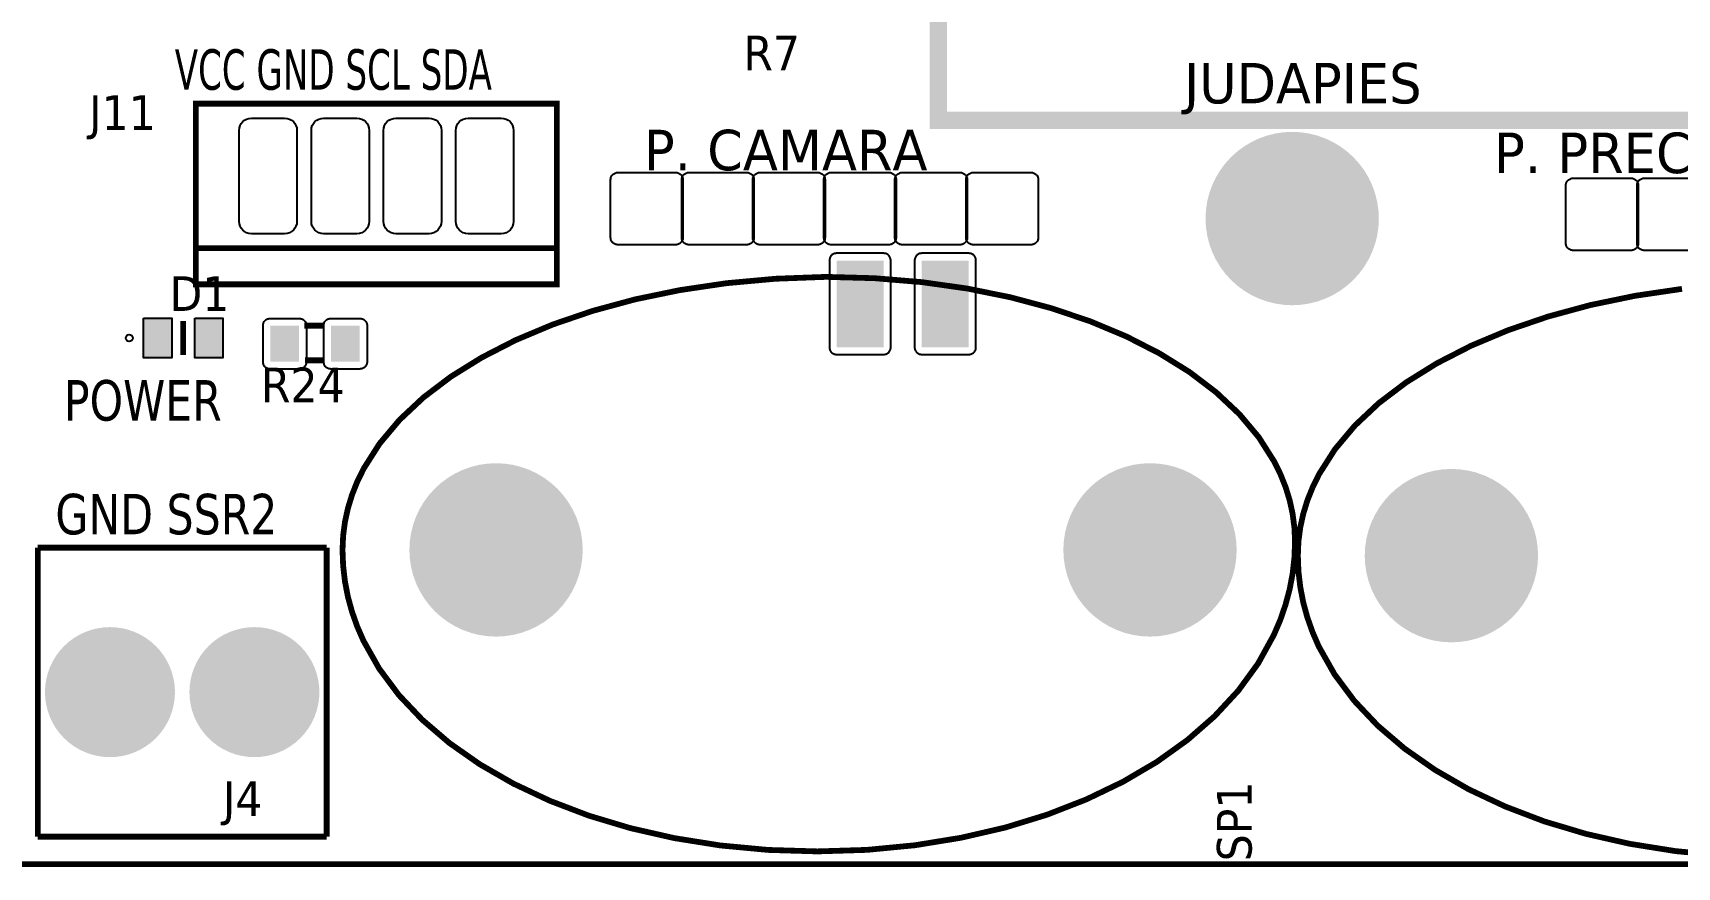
# Model space of a CAD drawing. Header units: millimetres. Extents: x 123.5 to 144.3, y 105.4 to 121.6.
# Drawn here: x 129.357 to 133.455, y 111.105 to 113.183 of the extents above; entities that cross this region are included whole.
import ezdxf

# ---------------------------------------------------------------- set-up
doc = ezdxf.new("R2010")
doc.units = ezdxf.units.MM
doc.layers.add('DESC', color=250, linetype='Continuous')
doc.styles.get("Standard").update_dxf_attribs({"font": 'tahoma.ttf'})

# ---------------------------------------------------------------- blocks, each defined once
blk = doc.blocks.new('RPAD')
blk.add_trace([(-0.5, -0.5), (-0.5, 0.5), (0.5, -0.5), (0.5, 0.5)])
blk = doc.blocks.new('EPAD')
at = {"const_width": 0.5}
blk.add_lwpolyline([(-0.25, 0, 1), (0.25, 0, 1)], format="xyb", close=True, dxfattribs=at)
blk = doc.blocks.new('DIELEC-AUT006')
for points, const_width in [([(145.7768, 111.1683), (155.7749, 111.1683), (155.7749, 115.8809), (145.7768, 115.8809), (145.7768, 111.1683)], 0.012), ([(145.7768, 111.1683), (155.7749, 111.1683), (155.7749, 115.8809), (145.7768, 115.8809), (145.7768, 111.1683)], 0.012), ([(145.7768, 111.1683), (155.7749, 111.1683), (155.7749, 115.8809), (145.7768, 115.8809), (145.7768, 111.1683)], 0.012), ([(150.8703, 112.7128), (152.7601, 112.7128), (152.7601, 113.1793), (150.8703, 113.1793), (150.8703, 112.7128)], 0.036), ([(150.8703, 112.7128), (152.7601, 112.7128), (152.7601, 113.1793), (150.8703, 113.1793), (150.8703, 112.7128)], 0.036), ([(150.8703, 112.7128), (152.7601, 112.7128), (152.7601, 113.1793), (150.8703, 113.1793), (150.8703, 112.7128)], 0.036), ([(149.3284, 112.3724), (150.0784, 112.3724), (150.0784, 112.7474), (149.3284, 112.7474), (149.3284, 112.3724)], 0.012), ([(149.3284, 112.3724), (150.0784, 112.3724), (150.0784, 112.7474), (149.3284, 112.7474), (149.3284, 112.3724)], 0.012), ([(149.3284, 112.3724), (150.0784, 112.3724), (150.0784, 112.7474), (149.3284, 112.7474), (149.3284, 112.3724)], 0.012), ([(150.0784, 112.4474), (149.3284, 112.4474)], 0.012), ([(150.0784, 112.4474), (149.3284, 112.4474)], 0.012), ([(150.0784, 112.4474), (149.3284, 112.4474)], 0.012), ([(150.6371, 112.3878), (150.5323, 112.3839), (150.431, 112.3747), (150.3338, 112.3603), (150.2409, 112.3411), (150.1528, 112.3172), (150.0701, 112.289), (149.9931, 112.2567), (149.9224, 112.2204), (149.8582, 112.1806), (149.8012, 112.1374), (149.7517, 112.091), (149.7102, 112.0417), (149.6772, 111.9899), (149.6639, 111.963), (149.653, 111.9356), (149.6444, 111.9076), (149.6382, 111.8792), (149.6344, 111.8502), (149.6331, 111.8209), (149.6344, 111.7881), (149.6381, 111.7558), (149.6442, 111.724), (149.6527, 111.6929), (149.6635, 111.6623), (149.6766, 111.6323), (149.7092, 111.5745), (149.7501, 111.5196), (149.7989, 111.4681), (149.8551, 111.42), (149.9182, 111.3758), (149.9878, 111.3358), (150.0635, 111.3001), (150.1448, 111.2691), (150.2312, 111.2432), (150.3223, 111.2225), (150.4177, 111.2073), (150.5168, 111.198), (150.6193, 111.1949), (150.7225, 111.1981), (150.8222, 111.2077), (150.9181, 111.2233), (151.0098, 111.2445), (151.0967, 111.2712), (151.1785, 111.3031), (151.2546, 111.3397), (151.3247, 111.3809), (151.3882, 111.4264), (151.4447, 111.4758), (151.4938, 111.5288), (151.5349, 111.5852), (151.5677, 111.6447), (151.5809, 111.6755), (151.5917, 111.707), (151.6003, 111.739), (151.6065, 111.7717), (151.6102, 111.8049), (151.6115, 111.8386), (151.6102, 111.8673), (151.6065, 111.8957), (151.6005, 111.9235), (151.5921, 111.9509), (151.5814, 111.9777), (151.5685, 112.004), (151.5363, 112.0547), (151.4959, 112.1028), (151.4477, 112.1481), (151.3922, 112.1903), (151.3298, 112.229), (151.261, 112.2642), (151.1862, 112.2955), (151.1059, 112.3226), (151.0205, 112.3454), (150.9305, 112.3636), (150.8363, 112.3769), (150.7383, 112.385), (150.6371, 112.3878)], 0.012), ([(150.6371, 112.3878), (150.5323, 112.3839), (150.431, 112.3747), (150.3338, 112.3603), (150.2409, 112.3411), (150.1528, 112.3172), (150.0701, 112.289), (149.9931, 112.2567), (149.9224, 112.2204), (149.8582, 112.1806), (149.8012, 112.1374), (149.7517, 112.091), (149.7102, 112.0417), (149.6772, 111.9899), (149.6639, 111.963), (149.653, 111.9356), (149.6444, 111.9076), (149.6382, 111.8792), (149.6344, 111.8502), (149.6331, 111.8209), (149.6344, 111.7881), (149.6381, 111.7558), (149.6442, 111.724), (149.6527, 111.6929), (149.6635, 111.6623), (149.6766, 111.6323), (149.7092, 111.5745), (149.7501, 111.5196), (149.7989, 111.4681), (149.8551, 111.42), (149.9182, 111.3758), (149.9878, 111.3358), (150.0635, 111.3001), (150.1448, 111.2691), (150.2312, 111.2432), (150.3223, 111.2225), (150.4177, 111.2073), (150.5168, 111.198), (150.6193, 111.1949), (150.7225, 111.1981), (150.8222, 111.2077), (150.9181, 111.2233), (151.0098, 111.2445), (151.0967, 111.2712), (151.1785, 111.3031), (151.2546, 111.3397), (151.3247, 111.3809), (151.3882, 111.4264), (151.4447, 111.4758), (151.4938, 111.5288), (151.5349, 111.5852), (151.5677, 111.6447), (151.5809, 111.6755), (151.5917, 111.707), (151.6003, 111.739), (151.6065, 111.7717), (151.6102, 111.8049), (151.6115, 111.8386), (151.6102, 111.8673), (151.6065, 111.8957), (151.6005, 111.9235), (151.5921, 111.9509), (151.5814, 111.9777), (151.5685, 112.004), (151.5363, 112.0547), (151.4959, 112.1028), (151.4477, 112.1481), (151.3922, 112.1903), (151.3298, 112.229), (151.261, 112.2642), (151.1862, 112.2955), (151.1059, 112.3226), (151.0205, 112.3454), (150.9305, 112.3636), (150.8363, 112.3769), (150.7383, 112.385), (150.6371, 112.3878)], 0.012), ([(150.6371, 112.3878), (150.5323, 112.3839), (150.431, 112.3747), (150.3338, 112.3603), (150.2409, 112.3411), (150.1528, 112.3172), (150.0701, 112.289), (149.9931, 112.2567), (149.9224, 112.2204), (149.8582, 112.1806), (149.8012, 112.1374), (149.7517, 112.091), (149.7102, 112.0417), (149.6772, 111.9899), (149.6639, 111.963), (149.653, 111.9356), (149.6444, 111.9076), (149.6382, 111.8792), (149.6344, 111.8502), (149.6331, 111.8209), (149.6344, 111.7881), (149.6381, 111.7558), (149.6442, 111.724), (149.6527, 111.6929), (149.6635, 111.6623), (149.6766, 111.6323), (149.7092, 111.5745), (149.7501, 111.5196), (149.7989, 111.4681), (149.8551, 111.42), (149.9182, 111.3758), (149.9878, 111.3358), (150.0635, 111.3001), (150.1448, 111.2691), (150.2312, 111.2432), (150.3223, 111.2225), (150.4177, 111.2073), (150.5168, 111.198), (150.6193, 111.1949), (150.7225, 111.1981), (150.8222, 111.2077), (150.9181, 111.2233), (151.0098, 111.2445), (151.0967, 111.2712), (151.1785, 111.3031), (151.2546, 111.3397), (151.3247, 111.3809), (151.3882, 111.4264), (151.4447, 111.4758), (151.4938, 111.5288), (151.5349, 111.5852), (151.5677, 111.6447), (151.5809, 111.6755), (151.5917, 111.707), (151.6003, 111.739), (151.6065, 111.7717), (151.6102, 111.8049), (151.6115, 111.8386), (151.6102, 111.8673), (151.6065, 111.8957), (151.6005, 111.9235), (151.5921, 111.9509), (151.5814, 111.9777), (151.5685, 112.004), (151.5363, 112.0547), (151.4959, 112.1028), (151.4477, 112.1481), (151.3922, 112.1903), (151.3298, 112.229), (151.261, 112.2642), (151.1862, 112.2955), (151.1059, 112.3226), (151.0205, 112.3454), (150.9305, 112.3636), (150.8363, 112.3769), (150.7383, 112.385), (150.6371, 112.3878)], 0.012), ([(152.4153, 112.3629), (152.318, 112.3485), (152.2251, 112.3293), (152.1371, 112.3054), (152.0544, 112.2772), (151.9774, 112.2449), (151.9066, 112.2086), (151.8425, 112.1688), (151.7854, 112.1256), (151.736, 112.0792), (151.6945, 112.0299), (151.6614, 111.978), (151.6482, 111.9512), (151.6372, 111.9238), (151.6286, 111.8958), (151.6224, 111.8674), (151.6186, 111.8384), (151.6174, 111.809), (151.6186, 111.7763), (151.6224, 111.744), (151.6285, 111.7122), (151.637, 111.6811), (151.6478, 111.6505), (151.6608, 111.6205), (151.6935, 111.5627), (151.7344, 111.5078), (151.7831, 111.4562), (151.8393, 111.4082), (151.9025, 111.364), (151.9721, 111.3239), (152.0478, 111.2883), (152.129, 111.2573), (152.2155, 111.2314), (152.3066, 111.2107), (152.4019, 111.1955), (152.5011, 111.1862)], 0.012), ([(152.4153, 112.3629), (152.318, 112.3485), (152.2251, 112.3293), (152.1371, 112.3054), (152.0544, 112.2772), (151.9774, 112.2449), (151.9066, 112.2086), (151.8425, 112.1688), (151.7854, 112.1256), (151.736, 112.0792), (151.6945, 112.0299), (151.6614, 111.978), (151.6482, 111.9512), (151.6372, 111.9238), (151.6286, 111.8958), (151.6224, 111.8674), (151.6186, 111.8384), (151.6174, 111.809), (151.6186, 111.7763), (151.6224, 111.744), (151.6285, 111.7122), (151.637, 111.6811), (151.6478, 111.6505), (151.6608, 111.6205), (151.6935, 111.5627), (151.7344, 111.5078), (151.7831, 111.4562), (151.8393, 111.4082), (151.9025, 111.364), (151.9721, 111.3239), (152.0478, 111.2883), (152.129, 111.2573), (152.2155, 111.2314), (152.3066, 111.2107), (152.4019, 111.1955), (152.5011, 111.1862)], 0.012), ([(152.4153, 112.3629), (152.318, 112.3485), (152.2251, 112.3293), (152.1371, 112.3054), (152.0544, 112.2772), (151.9774, 112.2449), (151.9066, 112.2086), (151.8425, 112.1688), (151.7854, 112.1256), (151.736, 112.0792), (151.6945, 112.0299), (151.6614, 111.978), (151.6482, 111.9512), (151.6372, 111.9238), (151.6286, 111.8958), (151.6224, 111.8674), (151.6186, 111.8384), (151.6174, 111.809), (151.6186, 111.7763), (151.6224, 111.744), (151.6285, 111.7122), (151.637, 111.6811), (151.6478, 111.6505), (151.6608, 111.6205), (151.6935, 111.5627), (151.7344, 111.5078), (151.7831, 111.4562), (151.8393, 111.4082), (151.9025, 111.364), (151.9721, 111.3239), (152.0478, 111.2883), (152.129, 111.2573), (152.2155, 111.2314), (152.3066, 111.2107), (152.4019, 111.1955), (152.5011, 111.1862)], 0.012), ([(149.3024, 112.2963), (149.3024, 112.2254)], 0.0118), ([(149.3024, 112.2963), (149.3024, 112.2254)], 0.0118), ([(149.3024, 112.2963), (149.3024, 112.2254)], 0.0118), ([(149.5955, 112.2865), (149.5535, 112.2865)], 0.012), ([(149.5955, 112.2865), (149.5535, 112.2865)], 0.012), ([(149.5955, 112.2865), (149.5535, 112.2865)], 0.012), ([(149.5955, 112.2145), (149.555, 112.2145)], 0.012), ([(149.5955, 112.2145), (149.555, 112.2145)], 0.012), ([(149.5955, 112.2145), (149.555, 112.2145)], 0.012), ([(149.0001, 111.2256), (149.0001, 111.8256)], 0.012), ([(149.6001, 111.8256), (149.0001, 111.8256)], 0.012), ([(149.0001, 111.2256), (149.0001, 111.8256)], 0.012), ([(149.6001, 111.8256), (149.0001, 111.8256)], 0.012), ([(149.0001, 111.2256), (149.0001, 111.8256)], 0.012), ([(149.6001, 111.8256), (149.0001, 111.8256)], 0.012), ([(149.6001, 111.2256), (149.6001, 111.8256)], 0.012), ([(149.6001, 111.2256), (149.6001, 111.8256)], 0.012), ([(149.6001, 111.2256), (149.6001, 111.8256)], 0.012), ([(149.6001, 111.2256), (149.0001, 111.2256)], 0.012), ([(149.6001, 111.2256), (149.0001, 111.2256)], 0.012), ([(149.6001, 111.2256), (149.0001, 111.2256)], 0.012)]:
    blk.add_lwpolyline(points, dxfattribs=dict(const_width=const_width))
for points in [[(149.5129, 112.4774), (149.4439, 112.4774), (149.4387, 112.4779), (149.4339, 112.4794), (149.4295, 112.4817), (149.4258, 112.4848), (149.4227, 112.4886), (149.4204, 112.4929), (149.4189, 112.4977), (149.4184, 112.5029), (149.4184, 112.6919), (149.4189, 112.6971), (149.4204, 112.702), (149.4227, 112.7063), (149.4258, 112.7101), (149.4295, 112.7131), (149.4339, 112.7155), (149.4387, 112.7169), (149.4439, 112.7174), (149.5129, 112.7174), (149.5181, 112.7169), (149.5229, 112.7155), (149.5273, 112.7131), (149.531, 112.7101), (149.5341, 112.7063), (149.5364, 112.702), (149.5379, 112.6971), (149.5384, 112.6919), (149.5384, 112.5029), (149.5379, 112.4977), (149.5364, 112.4929), (149.5341, 112.4886), (149.531, 112.4848), (149.5273, 112.4817), (149.5229, 112.4794), (149.5181, 112.4779), (149.5129, 112.4774)], [(149.6629, 112.4774), (149.5939, 112.4774), (149.5887, 112.4779), (149.5839, 112.4794), (149.5795, 112.4817), (149.5758, 112.4848), (149.5727, 112.4886), (149.5704, 112.4929), (149.5689, 112.4977), (149.5684, 112.5029), (149.5684, 112.6919), (149.5689, 112.6971), (149.5704, 112.702), (149.5727, 112.7063), (149.5758, 112.7101), (149.5795, 112.7131), (149.5839, 112.7155), (149.5887, 112.7169), (149.5939, 112.7174), (149.6629, 112.7174), (149.6681, 112.7169), (149.6729, 112.7155), (149.6773, 112.7131), (149.681, 112.7101), (149.6841, 112.7063), (149.6864, 112.702), (149.6879, 112.6971), (149.6884, 112.6919), (149.6884, 112.5029), (149.6879, 112.4977), (149.6864, 112.4929), (149.6841, 112.4886), (149.681, 112.4848), (149.6773, 112.4817), (149.6729, 112.4794), (149.6681, 112.4779), (149.6629, 112.4774)], [(149.8129, 112.4774), (149.7439, 112.4774), (149.7387, 112.4779), (149.7339, 112.4794), (149.7295, 112.4817), (149.7258, 112.4848), (149.7227, 112.4886), (149.7204, 112.4929), (149.7189, 112.4977), (149.7184, 112.5029), (149.7184, 112.6919), (149.7189, 112.6971), (149.7204, 112.702), (149.7227, 112.7063), (149.7258, 112.7101), (149.7295, 112.7131), (149.7339, 112.7155), (149.7387, 112.7169), (149.7439, 112.7174), (149.8129, 112.7174), (149.8181, 112.7169), (149.8229, 112.7155), (149.8273, 112.7131), (149.831, 112.7101), (149.8341, 112.7063), (149.8364, 112.702), (149.8379, 112.6971), (149.8384, 112.6919), (149.8384, 112.5029), (149.8379, 112.4977), (149.8364, 112.4929), (149.8341, 112.4886), (149.831, 112.4848), (149.8273, 112.4817), (149.8229, 112.4794), (149.8181, 112.4779), (149.8129, 112.4774)], [(149.9629, 112.4774), (149.8939, 112.4774), (149.8887, 112.4779), (149.8839, 112.4794), (149.8795, 112.4817), (149.8758, 112.4848), (149.8727, 112.4886), (149.8704, 112.4929), (149.8689, 112.4977), (149.8684, 112.5029), (149.8684, 112.6919), (149.8689, 112.6971), (149.8704, 112.702), (149.8727, 112.7063), (149.8758, 112.7101), (149.8795, 112.7131), (149.8839, 112.7155), (149.8887, 112.7169), (149.8939, 112.7174), (149.9629, 112.7174), (149.9681, 112.7169), (149.9729, 112.7155), (149.9773, 112.7131), (149.981, 112.7101), (149.9841, 112.7063), (149.9864, 112.702), (149.9879, 112.6971), (149.9884, 112.6919), (149.9884, 112.5029), (149.9879, 112.4977), (149.9864, 112.4929), (149.9841, 112.4886), (149.981, 112.4848), (149.9773, 112.4817), (149.9729, 112.4794), (149.9681, 112.4779), (149.9629, 112.4774)], [(150.325, 112.4545), (150.205, 112.4545), (150.2035, 112.4546), (150.2019, 112.4548), (150.2005, 112.4552), (150.1991, 112.4557), (150.1978, 112.4563), (150.1966, 112.457), (150.1954, 112.4579), (150.1943, 112.4589), (150.1934, 112.4599), (150.1925, 112.4611), (150.1918, 112.4623), (150.1912, 112.4636), (150.1907, 112.465), (150.1903, 112.4665), (150.1901, 112.468), (150.19, 112.4695), (150.19, 112.5895), (150.1901, 112.5911), (150.1903, 112.5926), (150.1907, 112.594), (150.1912, 112.5954), (150.1918, 112.5967), (150.1925, 112.598), (150.1934, 112.5991), (150.1943, 112.6002), (150.1954, 112.6011), (150.1966, 112.602), (150.1978, 112.6027), (150.1991, 112.6034), (150.2005, 112.6039), (150.2019, 112.6042), (150.2035, 112.6044), (150.205, 112.6045), (150.325, 112.6045), (150.3266, 112.6044), (150.3281, 112.6042), (150.3295, 112.6039), (150.3309, 112.6034), (150.3322, 112.6027), (150.3335, 112.602), (150.3346, 112.6011), (150.3357, 112.6002), (150.3366, 112.5991), (150.3375, 112.598), (150.3382, 112.5967), (150.3389, 112.5954), (150.3394, 112.594), (150.3397, 112.5926), (150.3399, 112.5911), (150.34, 112.5895), (150.34, 112.4695), (150.3399, 112.468), (150.3397, 112.4665), (150.3394, 112.465), (150.3389, 112.4636), (150.3382, 112.4623), (150.3375, 112.4611), (150.3366, 112.4599), (150.3357, 112.4589), (150.3346, 112.4579), (150.3335, 112.457), (150.3322, 112.4563), (150.3309, 112.4557), (150.3295, 112.4552), (150.3281, 112.4548), (150.3266, 112.4546), (150.325, 112.4545)], [(150.4726, 112.4545), (150.3526, 112.4545), (150.3511, 112.4546), (150.3496, 112.4548), (150.3481, 112.4552), (150.3467, 112.4557), (150.3454, 112.4563), (150.3442, 112.457), (150.343, 112.4579), (150.342, 112.4589), (150.341, 112.4599), (150.3402, 112.4611), (150.3394, 112.4623), (150.3388, 112.4636), (150.3383, 112.465), (150.3379, 112.4665), (150.3377, 112.468), (150.3376, 112.4695), (150.3376, 112.5895), (150.3377, 112.5911), (150.3379, 112.5926), (150.3383, 112.594), (150.3388, 112.5954), (150.3394, 112.5967), (150.3402, 112.598), (150.341, 112.5991), (150.342, 112.6002), (150.343, 112.6011), (150.3442, 112.602), (150.3454, 112.6027), (150.3467, 112.6034), (150.3481, 112.6039), (150.3496, 112.6042), (150.3511, 112.6044), (150.3526, 112.6045), (150.4726, 112.6045), (150.4742, 112.6044), (150.4757, 112.6042), (150.4772, 112.6039), (150.4786, 112.6034), (150.4799, 112.6027), (150.4811, 112.602), (150.4823, 112.6011), (150.4833, 112.6002), (150.4843, 112.5991), (150.4851, 112.598), (150.4859, 112.5967), (150.4865, 112.5954), (150.487, 112.594), (150.4874, 112.5926), (150.4876, 112.5911), (150.4876, 112.5895), (150.4876, 112.4695), (150.4876, 112.468), (150.4874, 112.4665), (150.487, 112.465), (150.4865, 112.4636), (150.4859, 112.4623), (150.4851, 112.4611), (150.4843, 112.4599), (150.4833, 112.4589), (150.4823, 112.4579), (150.4811, 112.457), (150.4799, 112.4563), (150.4786, 112.4557), (150.4772, 112.4552), (150.4757, 112.4548), (150.4742, 112.4546), (150.4726, 112.4545)], [(150.6203, 112.4545), (150.5003, 112.4545), (150.4987, 112.4546), (150.4972, 112.4548), (150.4958, 112.4552), (150.4944, 112.4557), (150.4931, 112.4563), (150.4918, 112.457), (150.4907, 112.4579), (150.4896, 112.4589), (150.4887, 112.4599), (150.4878, 112.4611), (150.4871, 112.4623), (150.4864, 112.4636), (150.4859, 112.465), (150.4856, 112.4665), (150.4854, 112.468), (150.4853, 112.4695), (150.4853, 112.5895), (150.4854, 112.5911), (150.4856, 112.5926), (150.4859, 112.594), (150.4864, 112.5954), (150.4871, 112.5967), (150.4878, 112.598), (150.4887, 112.5991), (150.4896, 112.6002), (150.4907, 112.6011), (150.4918, 112.602), (150.4931, 112.6027), (150.4944, 112.6034), (150.4958, 112.6039), (150.4972, 112.6042), (150.4987, 112.6044), (150.5003, 112.6045), (150.6203, 112.6045), (150.6218, 112.6044), (150.6234, 112.6042), (150.6248, 112.6039), (150.6262, 112.6034), (150.6275, 112.6027), (150.6287, 112.602), (150.6299, 112.6011), (150.631, 112.6002), (150.6319, 112.5991), (150.6328, 112.598), (150.6335, 112.5967), (150.6341, 112.5954), (150.6346, 112.594), (150.635, 112.5926), (150.6352, 112.5911), (150.6353, 112.5895), (150.6353, 112.4695), (150.6352, 112.468), (150.635, 112.4665), (150.6346, 112.465), (150.6341, 112.4636), (150.6335, 112.4623), (150.6328, 112.4611), (150.6319, 112.4599), (150.631, 112.4589), (150.6299, 112.4579), (150.6287, 112.457), (150.6275, 112.4563), (150.6262, 112.4557), (150.6248, 112.4552), (150.6234, 112.4548), (150.6218, 112.4546), (150.6203, 112.4545)], [(150.7679, 112.4545), (150.6479, 112.4545), (150.6464, 112.4546), (150.6449, 112.4548), (150.6434, 112.4552), (150.642, 112.4557), (150.6407, 112.4563), (150.6395, 112.457), (150.6383, 112.4579), (150.6373, 112.4589), (150.6363, 112.4599), (150.6354, 112.4611), (150.6347, 112.4623), (150.6341, 112.4636), (150.6336, 112.465), (150.6332, 112.4665), (150.633, 112.468), (150.6329, 112.4695), (150.6329, 112.5895), (150.633, 112.5911), (150.6332, 112.5926), (150.6336, 112.594), (150.6341, 112.5954), (150.6347, 112.5967), (150.6354, 112.598), (150.6363, 112.5991), (150.6373, 112.6002), (150.6383, 112.6011), (150.6395, 112.602), (150.6407, 112.6027), (150.642, 112.6034), (150.6434, 112.6039), (150.6449, 112.6042), (150.6464, 112.6044), (150.6479, 112.6045), (150.7679, 112.6045), (150.7695, 112.6044), (150.771, 112.6042), (150.7724, 112.6039), (150.7738, 112.6034), (150.7751, 112.6027), (150.7764, 112.602), (150.7775, 112.6011), (150.7786, 112.6002), (150.7795, 112.5991), (150.7804, 112.598), (150.7811, 112.5967), (150.7818, 112.5954), (150.7823, 112.594), (150.7826, 112.5926), (150.7828, 112.5911), (150.7829, 112.5895), (150.7829, 112.4695), (150.7828, 112.468), (150.7826, 112.4665), (150.7823, 112.465), (150.7818, 112.4636), (150.7811, 112.4623), (150.7804, 112.4611), (150.7795, 112.4599), (150.7786, 112.4589), (150.7775, 112.4579), (150.7764, 112.457), (150.7751, 112.4563), (150.7738, 112.4557), (150.7724, 112.4552), (150.771, 112.4548), (150.7695, 112.4546), (150.7679, 112.4545)], [(150.9156, 112.4545), (150.7956, 112.4545), (150.794, 112.4546), (150.7925, 112.4548), (150.791, 112.4552), (150.7897, 112.4557), (150.7883, 112.4563), (150.7871, 112.457), (150.786, 112.4579), (150.7849, 112.4589), (150.7839, 112.4599), (150.7831, 112.4611), (150.7823, 112.4623), (150.7817, 112.4636), (150.7812, 112.465), (150.7809, 112.4665), (150.7806, 112.468), (150.7806, 112.4695), (150.7806, 112.5895), (150.7806, 112.5911), (150.7809, 112.5926), (150.7812, 112.594), (150.7817, 112.5954), (150.7823, 112.5967), (150.7831, 112.598), (150.7839, 112.5991), (150.7849, 112.6002), (150.786, 112.6011), (150.7871, 112.602), (150.7883, 112.6027), (150.7897, 112.6034), (150.791, 112.6039), (150.7925, 112.6042), (150.794, 112.6044), (150.7956, 112.6045), (150.9156, 112.6045), (150.9171, 112.6044), (150.9186, 112.6042), (150.9201, 112.6039), (150.9215, 112.6034), (150.9228, 112.6027), (150.924, 112.602), (150.9252, 112.6011), (150.9262, 112.6002), (150.9272, 112.5991), (150.928, 112.598), (150.9288, 112.5967), (150.9294, 112.5954), (150.9299, 112.594), (150.9303, 112.5926), (150.9305, 112.5911), (150.9306, 112.5895), (150.9306, 112.4695), (150.9305, 112.468), (150.9303, 112.4665), (150.9299, 112.465), (150.9294, 112.4636), (150.9288, 112.4623), (150.928, 112.4611), (150.9272, 112.4599), (150.9262, 112.4589), (150.9252, 112.4579), (150.924, 112.457), (150.9228, 112.4563), (150.9215, 112.4557), (150.9201, 112.4552), (150.9186, 112.4548), (150.9171, 112.4546), (150.9156, 112.4545)], [(151.0632, 112.4545), (150.9432, 112.4545), (150.9416, 112.4546), (150.9401, 112.4548), (150.9387, 112.4552), (150.9373, 112.4557), (150.936, 112.4563), (150.9347, 112.457), (150.9336, 112.4579), (150.9325, 112.4589), (150.9316, 112.4599), (150.9307, 112.4611), (150.93, 112.4623), (150.9294, 112.4636), (150.9289, 112.465), (150.9285, 112.4665), (150.9283, 112.468), (150.9282, 112.4695), (150.9282, 112.5895), (150.9283, 112.5911), (150.9285, 112.5926), (150.9289, 112.594), (150.9294, 112.5954), (150.93, 112.5967), (150.9307, 112.598), (150.9316, 112.5991), (150.9325, 112.6002), (150.9336, 112.6011), (150.9347, 112.602), (150.936, 112.6027), (150.9373, 112.6034), (150.9387, 112.6039), (150.9401, 112.6042), (150.9416, 112.6044), (150.9432, 112.6045), (151.0632, 112.6045), (151.0648, 112.6044), (151.0663, 112.6042), (151.0677, 112.6039), (151.0691, 112.6034), (151.0704, 112.6027), (151.0717, 112.602), (151.0728, 112.6011), (151.0739, 112.6002), (151.0748, 112.5991), (151.0757, 112.598), (151.0764, 112.5967), (151.077, 112.5954), (151.0775, 112.594), (151.0779, 112.5926), (151.0781, 112.5911), (151.0782, 112.5895), (151.0782, 112.4695), (151.0781, 112.468), (151.0779, 112.4665), (151.0775, 112.465), (151.077, 112.4636), (151.0764, 112.4623), (151.0757, 112.4611), (151.0748, 112.4599), (151.0739, 112.4589), (151.0728, 112.4579), (151.0717, 112.457), (151.0704, 112.4563), (151.0691, 112.4557), (151.0677, 112.4552), (151.0663, 112.4548), (151.0648, 112.4546), (151.0632, 112.4545)], [(152.3093, 112.4427), (152.1893, 112.4427), (152.1877, 112.4428), (152.1862, 112.443), (152.1847, 112.4434), (152.1834, 112.4439), (152.182, 112.4445), (152.1808, 112.4452), (152.1797, 112.4461), (152.1786, 112.447), (152.1776, 112.4481), (152.1768, 112.4493), (152.176, 112.4505), (152.1754, 112.4518), (152.1749, 112.4532), (152.1746, 112.4546), (152.1743, 112.4562), (152.1743, 112.4577), (152.1743, 112.5777), (152.1743, 112.5793), (152.1746, 112.5808), (152.1749, 112.5822), (152.1754, 112.5836), (152.176, 112.5849), (152.1768, 112.5862), (152.1776, 112.5873), (152.1786, 112.5884), (152.1797, 112.5893), (152.1808, 112.5902), (152.182, 112.5909), (152.1834, 112.5916), (152.1847, 112.592), (152.1862, 112.5924), (152.1877, 112.5926), (152.1893, 112.5927), (152.3093, 112.5927), (152.3108, 112.5926), (152.3123, 112.5924), (152.3138, 112.592), (152.3152, 112.5916), (152.3165, 112.5909), (152.3177, 112.5902), (152.3189, 112.5893), (152.3199, 112.5884), (152.3209, 112.5873), (152.3217, 112.5862), (152.3225, 112.5849), (152.3231, 112.5836), (152.3236, 112.5822), (152.324, 112.5808), (152.3242, 112.5793), (152.3243, 112.5777), (152.3243, 112.4577), (152.3242, 112.4562), (152.324, 112.4546), (152.3236, 112.4532), (152.3231, 112.4518), (152.3225, 112.4505), (152.3217, 112.4493), (152.3209, 112.4481), (152.3199, 112.447), (152.3189, 112.4461), (152.3177, 112.4452), (152.3165, 112.4445), (152.3152, 112.4439), (152.3138, 112.4434), (152.3123, 112.443), (152.3108, 112.4428), (152.3093, 112.4427)], [(150.7568, 112.4367), (150.6593, 112.4367), (150.6578, 112.4366), (150.6563, 112.4364), (150.6548, 112.436), (150.6534, 112.4355), (150.6521, 112.4349), (150.6509, 112.4342), (150.6497, 112.4333), (150.6487, 112.4323), (150.6477, 112.4313), (150.6469, 112.4301), (150.6461, 112.4289), (150.6455, 112.4276), (150.645, 112.4262), (150.6446, 112.4248), (150.6444, 112.4232), (150.6443, 112.4217), (150.6443, 112.2417), (150.6444, 112.2401), (150.6446, 112.2386), (150.645, 112.2372), (150.6455, 112.2358), (150.6461, 112.2345), (150.6469, 112.2332), (150.6477, 112.2321), (150.6487, 112.231), (150.6497, 112.2301), (150.6509, 112.2292), (150.6521, 112.2285), (150.6534, 112.2278), (150.6548, 112.2273), (150.6563, 112.227), (150.6578, 112.2268), (150.6593, 112.2267), (150.7568, 112.2267), (150.7584, 112.2268), (150.7599, 112.227), (150.7614, 112.2273), (150.7627, 112.2278), (150.7641, 112.2285), (150.7653, 112.2292), (150.7664, 112.2301), (150.7675, 112.231), (150.7685, 112.2321), (150.7693, 112.2332), (150.7701, 112.2345), (150.7707, 112.2358), (150.7712, 112.2372), (150.7715, 112.2386), (150.7718, 112.2401), (150.7718, 112.2417), (150.7718, 112.4217), (150.7718, 112.4232), (150.7715, 112.4248), (150.7712, 112.4262), (150.7707, 112.4276), (150.7701, 112.4289), (150.7693, 112.4301), (150.7685, 112.4313), (150.7675, 112.4323), (150.7664, 112.4333), (150.7653, 112.4342), (150.7641, 112.4349), (150.7627, 112.4355), (150.7614, 112.436), (150.7599, 112.4364), (150.7584, 112.4366), (150.7568, 112.4367)], [(150.9338, 112.4367), (150.8363, 112.4367), (150.8348, 112.4366), (150.8333, 112.4364), (150.8318, 112.436), (150.8304, 112.4355), (150.8291, 112.4349), (150.8279, 112.4342), (150.8267, 112.4333), (150.8257, 112.4323), (150.8247, 112.4313), (150.8239, 112.4301), (150.8231, 112.4289), (150.8225, 112.4276), (150.822, 112.4262), (150.8216, 112.4248), (150.8214, 112.4232), (150.8213, 112.4217), (150.8213, 112.2417), (150.8214, 112.2401), (150.8216, 112.2386), (150.822, 112.2372), (150.8225, 112.2358), (150.8231, 112.2345), (150.8239, 112.2332), (150.8247, 112.2321), (150.8257, 112.231), (150.8267, 112.2301), (150.8279, 112.2292), (150.8291, 112.2285), (150.8304, 112.2278), (150.8318, 112.2273), (150.8333, 112.227), (150.8348, 112.2268), (150.8363, 112.2267), (150.9338, 112.2267), (150.9354, 112.2268), (150.9369, 112.227), (150.9384, 112.2273), (150.9397, 112.2278), (150.9411, 112.2285), (150.9423, 112.2292), (150.9434, 112.2301), (150.9445, 112.231), (150.9455, 112.2321), (150.9463, 112.2332), (150.9471, 112.2345), (150.9477, 112.2358), (150.9482, 112.2372), (150.9485, 112.2386), (150.9488, 112.2401), (150.9488, 112.2417), (150.9488, 112.4217), (150.9488, 112.4232), (150.9485, 112.4248), (150.9482, 112.4262), (150.9477, 112.4276), (150.9471, 112.4289), (150.9463, 112.4301), (150.9455, 112.4313), (150.9445, 112.4323), (150.9434, 112.4333), (150.9423, 112.4342), (150.9411, 112.4349), (150.9397, 112.4355), (150.9384, 112.436), (150.9369, 112.4364), (150.9354, 112.4366), (150.9338, 112.4367)], [(149.22, 112.3021), (149.2785, 112.3021), (149.2785, 112.2196), (149.22, 112.2196), (149.22, 112.3021)], [(149.3263, 112.3021), (149.3848, 112.3021), (149.3848, 112.2196), (149.3263, 112.2196), (149.3263, 112.3021)], [(149.543, 112.1965), (149.483, 112.1965), (149.4815, 112.1966), (149.48, 112.1968), (149.4785, 112.1972), (149.4771, 112.1977), (149.4758, 112.1983), (149.4746, 112.199), (149.4734, 112.1999), (149.4724, 112.2008), (149.4714, 112.2019), (149.4705, 112.2031), (149.4698, 112.2043), (149.4692, 112.2056), (149.4687, 112.207), (149.4683, 112.2084), (149.4681, 112.2099), (149.468, 112.2115), (149.468, 112.2865), (149.4681, 112.2881), (149.4683, 112.2896), (149.4687, 112.291), (149.4692, 112.2924), (149.4698, 112.2937), (149.4705, 112.295), (149.4714, 112.2961), (149.4724, 112.2972), (149.4734, 112.2981), (149.4746, 112.299), (149.4758, 112.2997), (149.4771, 112.3004), (149.4785, 112.3008), (149.48, 112.3012), (149.4815, 112.3014), (149.483, 112.3015), (149.543, 112.3015), (149.5446, 112.3014), (149.5461, 112.3012), (149.5475, 112.3008), (149.5489, 112.3004), (149.5502, 112.2997), (149.5515, 112.299), (149.5526, 112.2981), (149.5537, 112.2972), (149.5547, 112.2961), (149.5555, 112.295), (149.5562, 112.2937), (149.5569, 112.2924), (149.5574, 112.291), (149.5577, 112.2896), (149.558, 112.2881), (149.558, 112.2865), (149.558, 112.2115), (149.558, 112.2099), (149.5577, 112.2084), (149.5574, 112.207), (149.5569, 112.2056), (149.5562, 112.2043), (149.5555, 112.2031), (149.5547, 112.2019), (149.5537, 112.2008), (149.5526, 112.1999), (149.5515, 112.199), (149.5502, 112.1983), (149.5489, 112.1977), (149.5475, 112.1972), (149.5461, 112.1968), (149.5446, 112.1966), (149.543, 112.1965)], [(149.669, 112.1965), (149.609, 112.1965), (149.6075, 112.1966), (149.606, 112.1968), (149.6045, 112.1972), (149.6031, 112.1977), (149.6018, 112.1983), (149.6006, 112.199), (149.5994, 112.1999), (149.5984, 112.2008), (149.5974, 112.2019), (149.5965, 112.2031), (149.5958, 112.2043), (149.5952, 112.2056), (149.5947, 112.207), (149.5943, 112.2084), (149.5941, 112.2099), (149.594, 112.2115), (149.594, 112.2865), (149.5941, 112.2881), (149.5943, 112.2896), (149.5947, 112.291), (149.5952, 112.2924), (149.5958, 112.2937), (149.5965, 112.295), (149.5974, 112.2961), (149.5984, 112.2972), (149.5994, 112.2981), (149.6006, 112.299), (149.6018, 112.2997), (149.6031, 112.3004), (149.6045, 112.3008), (149.606, 112.3012), (149.6075, 112.3014), (149.609, 112.3015), (149.669, 112.3015), (149.6706, 112.3014), (149.6721, 112.3012), (149.6735, 112.3008), (149.6749, 112.3004), (149.6762, 112.2997), (149.6775, 112.299), (149.6786, 112.2981), (149.6797, 112.2972), (149.6807, 112.2961), (149.6815, 112.295), (149.6822, 112.2937), (149.6829, 112.2924), (149.6834, 112.291), (149.6837, 112.2896), (149.684, 112.2881), (149.684, 112.2865), (149.684, 112.2115), (149.684, 112.2099), (149.6837, 112.2084), (149.6834, 112.207), (149.6829, 112.2056), (149.6822, 112.2043), (149.6815, 112.2031), (149.6807, 112.2019), (149.6797, 112.2008), (149.6786, 112.1999), (149.6775, 112.199), (149.6762, 112.1983), (149.6749, 112.1977), (149.6735, 112.1972), (149.6721, 112.1968), (149.6706, 112.1966), (149.669, 112.1965)]]:
    blk.add_lwpolyline(points, close=True)
blk.add_lwpolyline([(152.4569, 112.4427), (152.3369, 112.4427), (152.3353, 112.4428), (152.3338, 112.443), (152.3324, 112.4434), (152.331, 112.4439), (152.3297, 112.4445), (152.3284, 112.4452), (152.3273, 112.4461), (152.3262, 112.447), (152.3253, 112.4481), (152.3244, 112.4493), (152.3237, 112.4505), (152.3231, 112.4518), (152.3226, 112.4532), (152.3222, 112.4546), (152.322, 112.4562), (152.3219, 112.4577), (152.3219, 112.5777), (152.322, 112.5793), (152.3222, 112.5808), (152.3226, 112.5822), (152.3231, 112.5836), (152.3237, 112.5849), (152.3244, 112.5862), (152.3253, 112.5873), (152.3262, 112.5884), (152.3273, 112.5893), (152.3284, 112.5902), (152.3297, 112.5909), (152.331, 112.5916), (152.3324, 112.592), (152.3338, 112.5924), (152.3353, 112.5926), (152.3369, 112.5927), (152.4569, 112.5927)])
blk.add_circle((149.1902, 112.2608), 0.00738)
blk.add_circle((149.1902, 112.2608), 0.00738)
blk.add_circle((149.1902, 112.2608), 0.00738)
at = {"zscale": 1.5}
for name, p, xscale, yscale in [('EPAD', (151.6056, 112.5089), 0.36, 0.36), ('RPAD', (150.7081, 112.3317), 0.0975, 0.18), ('RPAD', (150.8851, 112.3317), 0.0975, 0.18), ('RPAD', (149.2493, 112.2608), 0.0585, 0.0825), ('RPAD', (149.3556, 112.2608), 0.0585, 0.0825), ('EPAD', (149.952, 111.8209), 0.36, 0.36), ('EPAD', (151.3103, 111.8209), 0.36, 0.36), ('EPAD', (151.9363, 111.809), 0.36, 0.36), ('EPAD', (149.1501, 111.5256), 0.27, 0.27), ('EPAD', (149.4501, 111.5256), 0.27, 0.27)]:
    blk.add_blockref(name, p, dxfattribs=dict(at, xscale=xscale, yscale=yscale))
at = {"xscale": 0.06, "yscale": 0.07500000000000001, "zscale": 1.5, "rotation": 180}
for p in [(149.513, 112.249), (149.639, 112.249)]:
    blk.add_blockref('RPAD', p, dxfattribs=at)
for s, height, width, p in [('R7', 0.072, 1.041667, (150.4656, 112.8167)), ('R7', 0.072, 1.041667, (150.4656, 112.8167)), ('R7', 0.072, 1.041667, (150.4656, 112.8167)), ('VCC GND SCL SDA', 0.084, 0.714286, (149.2847, 112.7764)), ('VCC GND SCL SDA', 0.084, 0.714286, (149.2847, 112.7764)), ('VCC GND SCL SDA', 0.084, 0.714286, (149.2847, 112.7764)), ('JUDAPIES', 0.084, 1.071429, (151.3812, 112.748)), ('JUDAPIES', 0.084, 1.071429, (151.3812, 112.748)), ('JUDAPIES', 0.084, 1.071429, (151.3812, 112.748)), ('J11', 0.072, 1.041667, (149.1066, 112.6929)), ('J11', 0.072, 1.041667, (149.1066, 112.6929)), ('J11', 0.072, 1.041667, (149.1066, 112.6929)), ('P. CAMARA', 0.084, 1.071429, (150.2591, 112.6092)), ('P. CAMARA', 0.084, 1.071429, (150.2591, 112.6092)), ('P. CAMARA', 0.084, 1.071429, (150.2591, 112.6092)), ('P. PRECAMARA', 0.084, 1.071429, (152.0249, 112.6033)), ('P. PRECAMARA', 0.084, 1.071429, (152.0249, 112.6033)), ('P. PRECAMARA', 0.084, 1.071429, (152.0249, 112.6033)), ('D1', 0.072, 1.041667, (149.2737, 112.3171)), ('D1', 0.072, 1.041667, (149.2737, 112.3171)), ('D1', 0.072, 1.041667, (149.2737, 112.3171)), ('R24', 0.072, 1.041667, (149.4635, 112.1275)), ('R24', 0.072, 1.041667, (149.4635, 112.1275)), ('R24', 0.072, 1.041667, (149.4635, 112.1275)), ('POWER', 0.084, 0.892857, (149.0544, 112.0895)), ('POWER', 0.084, 0.892857, (149.0544, 112.0895)), ('POWER', 0.084, 0.892857, (149.0544, 112.0895)), ('GND SSR2', 0.084, 0.892857, (149.0367, 111.8533)), ('GND SSR2', 0.084, 0.892857, (149.0367, 111.8533)), ('GND SSR2', 0.084, 0.892857, (149.0367, 111.8533)), ('J4', 0.072, 1.041667, (149.3845, 111.2685)), ('J4', 0.072, 1.041667, (149.3845, 111.2685)), ('J4', 0.072, 1.041667, (149.3845, 111.2685))]:
    blk.add_text(s, height=height, dxfattribs=dict(width=width)).set_placement(p)
at = {"width": 1.041667}
blk.add_text('SP1', height=0.072, rotation=90, dxfattribs=at).set_placement((151.5213, 111.1743))
blk.add_text('SP1', height=0.072, rotation=90, dxfattribs=at).set_placement((151.5213, 111.1743))
blk.add_text('SP1', height=0.072, rotation=90, dxfattribs=at).set_placement((151.5213, 111.1743))

msp = doc.modelspace()

# ---------------------------------------------------------------- block references
at = {"layer": 'DESC', "xscale": 1.2, "yscale": 1.2, "zscale": 1.2}
msp.add_blockref('DIELEC-AUT006', (-49.4312, -22.2901), dxfattribs=at)

doc.saveas('drawing.dxf')
